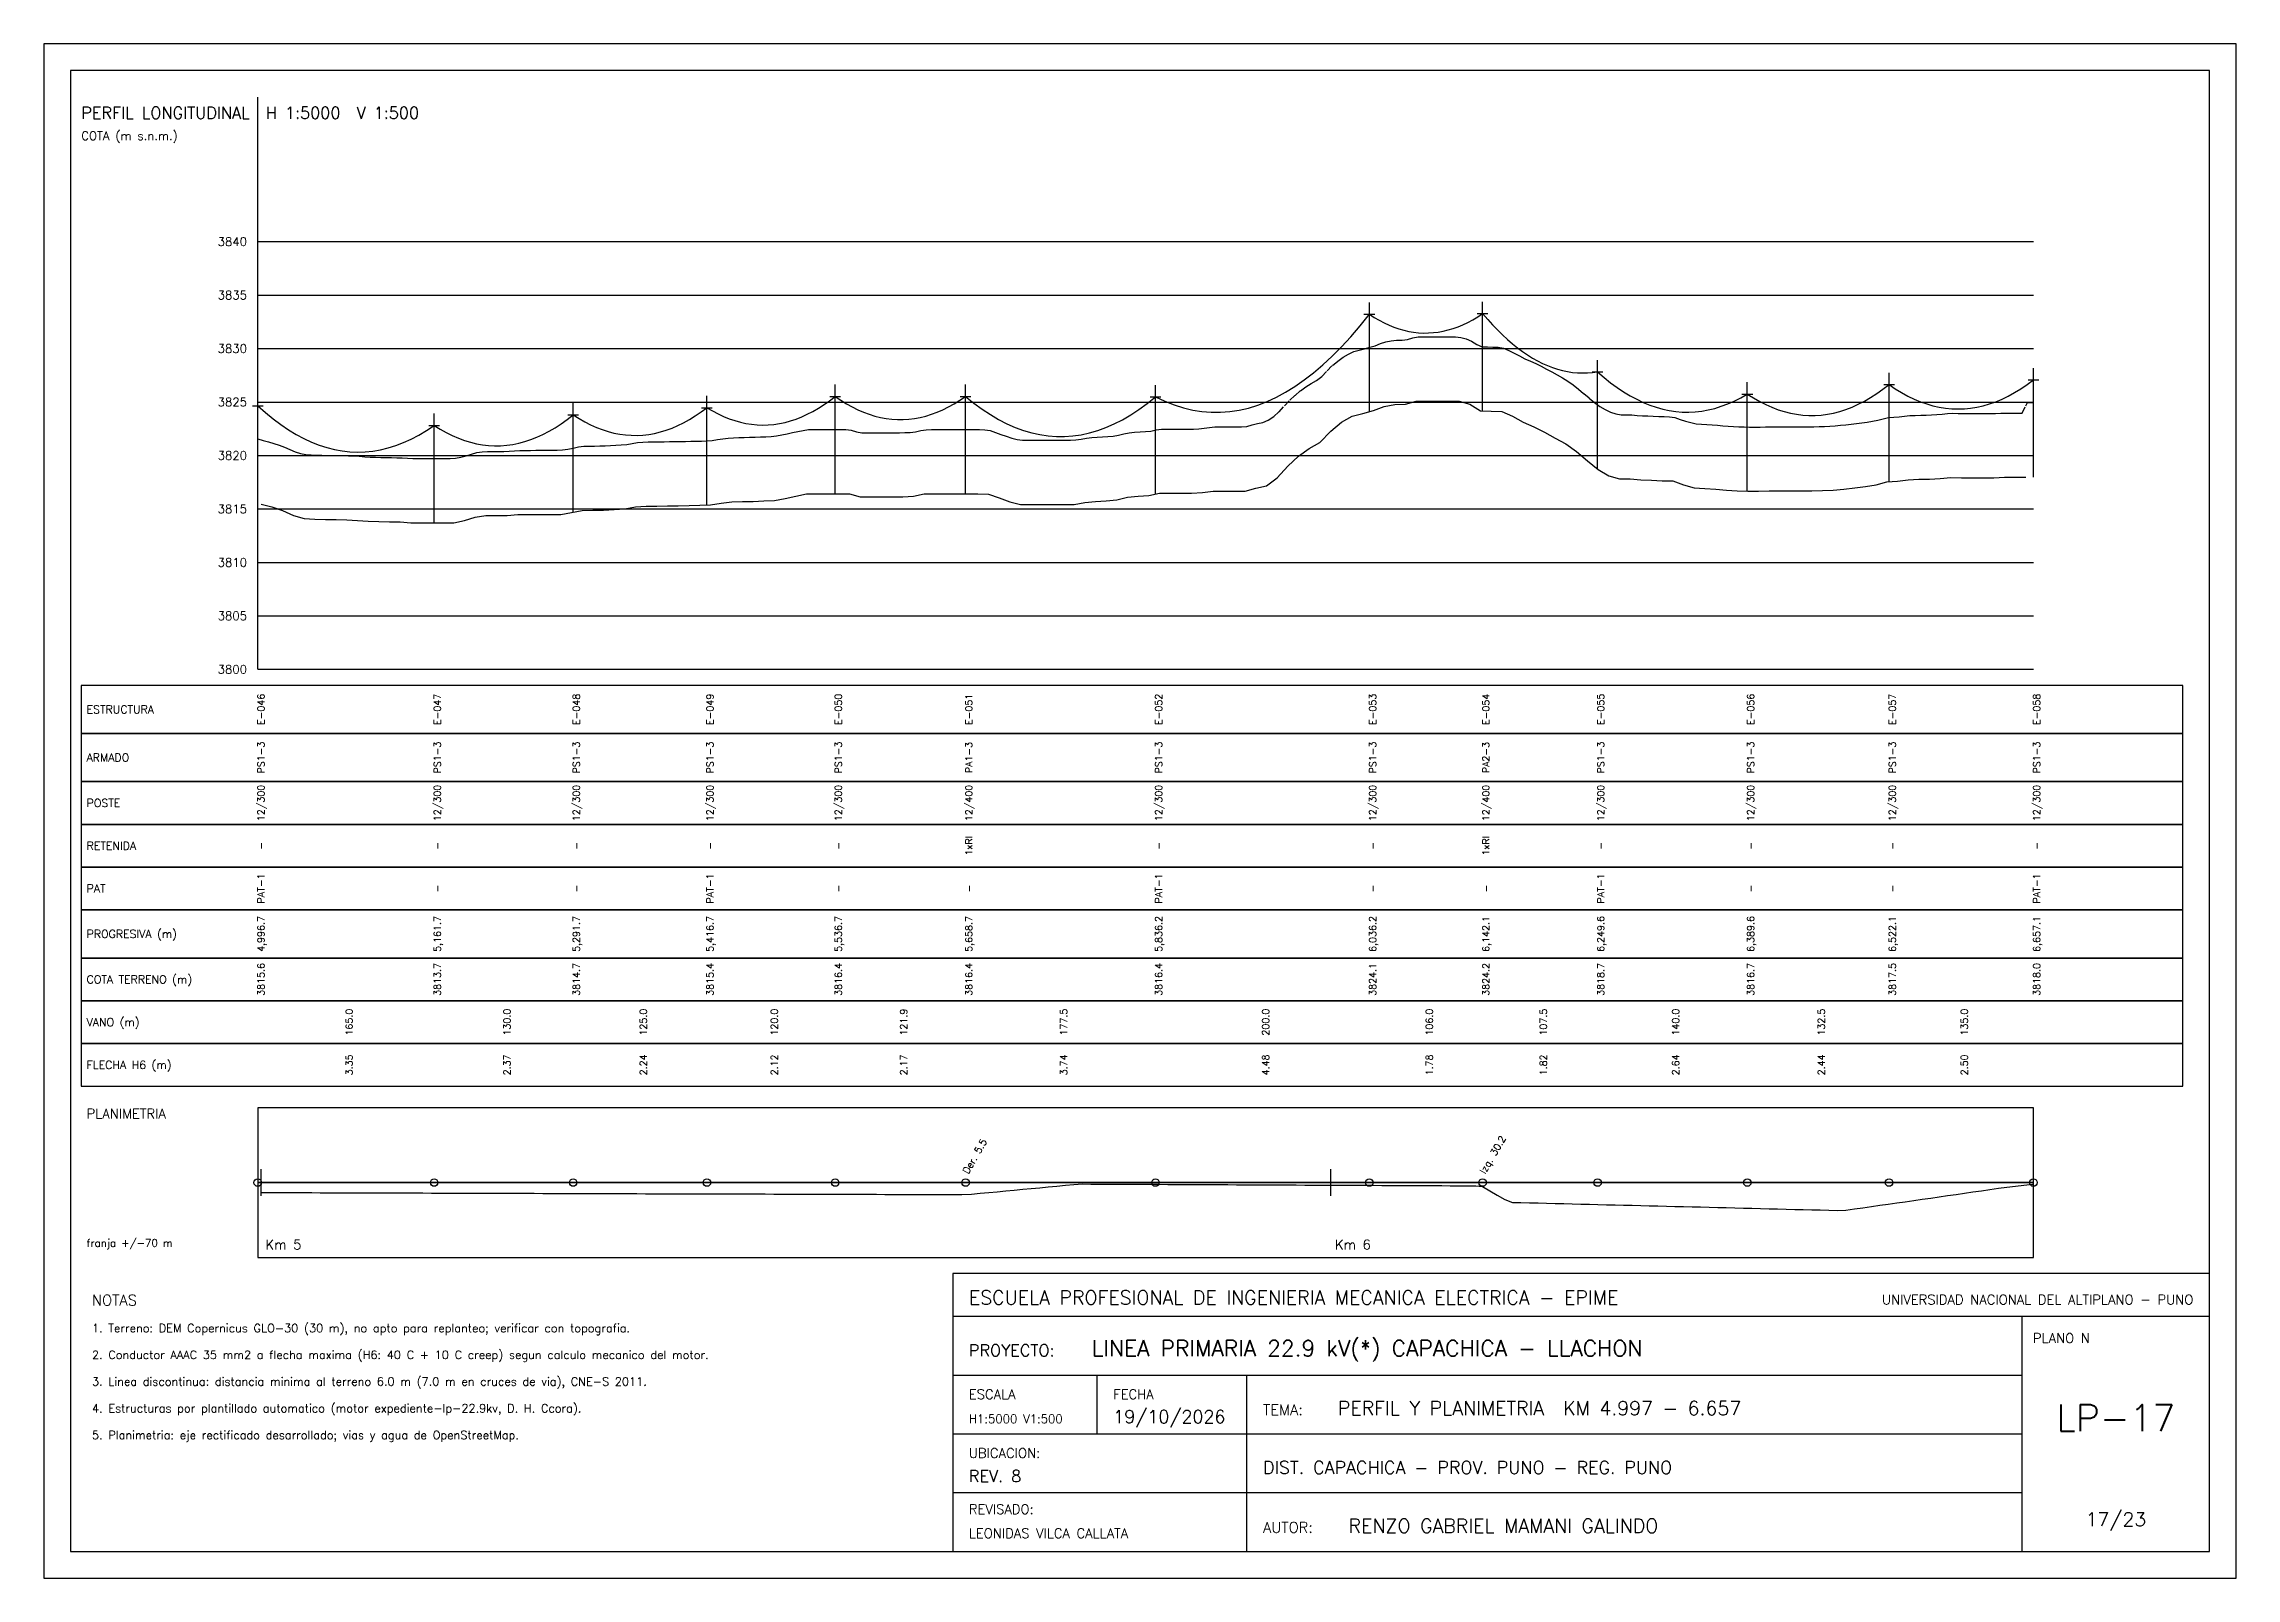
# Paper-space layout 'LP-17' of a CAD drawing. Header units: metres, sheet in millimetres. Extents: x 5 to 415, y 5 to 292.
import ezdxf
from ezdxf.enums import TextEntityAlignment as Align

# ---------------------------------------------------------------- set-up
doc = ezdxf.new("R2010")
doc.units = ezdxf.units.M
doc.linetypes.add('DASHED', pattern=[1.524, 1.27, -0.254])
for name, color, linetype in [('MARCO', 7, 'Continuous'), ('PP_CONDUCTOR', 5, 'Continuous'), ('PP_DIST_SEGURIDAD', 6, 'DASHED'), ('PP_GRILLA', 8, 'Continuous'), ('PP_POSTE', 1, 'Continuous'), ('PP_TABLA', 8, 'Continuous'), ('PP_TERRENO', 34, 'Continuous'), ('PP_TEXTO', 7, 'Continuous'), ('ROTULO', 7, 'Continuous'), ('RP_CONDUCTOR', 5, 'Continuous'), ('RP_POSTE', 1, 'Continuous'), ('VIAS', 8, 'Continuous')]:
    doc.layers.add(name, color=color, linetype=linetype)
doc.styles.add('ROMANS', font='romans.shx')

psp = doc.layouts.new('LP-17')

# ---------------------------------------------------------------- linework, layer by layer
at = {"layer": 'MARCO'}
for points in [[(5, 5), (415, 5), (415, 292), (5, 292)], [(10, 10), (410, 10), (410, 287), (10, 287)]]:
    psp.add_lwpolyline(points, close=True, dxfattribs=at)
at = {"layer": 'PP_CONDUCTOR'}
for points in [[(212.89, 225.96), (214.63, 225.14), (216.37, 224.46), (218.11, 223.91), (219.85, 223.5), (221.59, 223.22), (223.32, 223.08), (225.06, 223.08), (226.8, 223.21), (228.54, 223.47), (230.28, 223.87), (232.02, 224.41), (233.76, 225.08), (235.5, 225.89), (237.24, 226.83), (238.98, 227.91), (240.72, 229.12), (242.46, 230.47), (244.19, 231.95), (245.93, 233.57), (247.67, 235.33), (249.41, 237.22), (251.15, 239.25), (252.89, 241.41)], [(252.89, 241.41), (253.81, 240.82), (254.73, 240.29), (255.65, 239.81), (256.58, 239.38), (257.5, 239.01), (258.42, 238.69), (259.34, 238.43), (260.26, 238.22), (261.18, 238.06), (262.1, 237.96), (263.03, 237.91), (263.95, 237.92), (264.87, 237.98), (265.79, 238.09), (266.71, 238.26), (267.63, 238.48), (268.55, 238.75), (269.48, 239.08), (270.4, 239.47), (271.32, 239.9), (272.24, 240.39), (273.16, 240.94), (274.08, 241.54)], [(274.08, 241.54), (275.02, 240.46), (275.95, 239.44), (276.89, 238.47), (277.82, 237.55), (278.76, 236.7), (279.69, 235.89), (280.63, 235.15), (281.56, 234.45), (282.5, 233.82), (283.43, 233.23), (284.36, 232.7), (285.3, 232.23), (286.23, 231.81), (287.17, 231.45), (288.1, 231.14), (289.04, 230.89), (289.97, 230.69), (290.91, 230.55), (291.84, 230.46), (292.78, 230.43), (293.71, 230.45), (294.65, 230.53), (295.58, 230.66)], [(295.58, 230.66), (296.8, 229.6), (298.02, 228.62), (299.23, 227.73), (300.45, 226.91), (301.67, 226.17), (302.89, 225.51), (304.1, 224.93), (305.32, 224.43), (306.54, 224.01), (307.76, 223.67), (308.97, 223.41), (310.19, 223.23), (311.41, 223.13), (312.63, 223.11), (313.84, 223.17), (315.06, 223.3), (316.28, 223.52), (317.5, 223.82), (318.71, 224.2), (319.93, 224.65), (321.15, 225.19), (322.36, 225.81), (323.58, 226.5)], [(129, 223.94), (130.04, 223.33), (131.09, 222.78), (132.13, 222.29), (133.17, 221.87), (134.22, 221.52), (135.26, 221.22), (136.3, 221), (137.35, 220.83), (138.39, 220.73), (139.43, 220.69), (140.48, 220.72), (141.52, 220.81), (142.57, 220.97), (143.61, 221.19), (144.65, 221.47), (145.7, 221.82), (146.74, 222.23), (147.78, 222.71), (148.83, 223.25), (149.87, 223.85), (150.91, 224.52), (151.96, 225.25), (153, 226.05)], [(153, 226.05), (154.06, 225.32), (155.12, 224.67), (156.18, 224.08), (157.24, 223.56), (158.3, 223.1), (159.36, 222.7), (160.42, 222.38), (161.48, 222.11), (162.54, 221.92), (163.6, 221.79), (164.66, 221.72), (165.73, 221.72), (166.79, 221.79), (167.85, 221.92), (168.91, 222.12), (169.97, 222.38), (171.03, 222.71), (172.09, 223.1), (173.15, 223.56), (174.21, 224.08), (175.27, 224.67), (176.33, 225.33), (177.39, 226.05)], [(177.39, 226.05), (178.93, 224.8), (180.48, 223.67), (182.02, 222.65), (183.56, 221.74), (185.11, 220.94), (186.65, 220.26), (188.19, 219.69), (189.74, 219.24), (191.28, 218.9), (192.82, 218.67), (194.37, 218.55), (195.91, 218.55), (197.46, 218.66), (199, 218.88), (200.54, 219.21), (202.09, 219.66), (203.63, 220.22), (205.17, 220.9), (206.72, 221.68), (208.26, 222.58), (209.8, 223.6), (211.35, 224.72), (212.89, 225.96)], [(323.58, 226.5), (324.73, 225.77), (325.89, 225.11), (327.04, 224.52), (328.19, 224.01), (329.34, 223.57), (330.5, 223.21), (331.65, 222.92), (332.8, 222.7), (333.95, 222.56), (335.1, 222.49), (336.26, 222.49), (337.41, 222.57), (338.56, 222.72), (339.71, 222.94), (340.86, 223.24), (342.02, 223.62), (343.17, 224.06), (344.32, 224.58), (345.47, 225.17), (346.63, 225.84), (347.78, 226.58), (348.93, 227.39), (350.08, 228.28)], [(350.08, 228.28), (351.26, 227.49), (352.43, 226.77), (353.6, 226.12), (354.78, 225.56), (355.95, 225.06), (357.13, 224.65), (358.3, 224.31), (359.47, 224.04), (360.65, 223.85), (361.82, 223.74), (363, 223.7), (364.17, 223.74), (365.34, 223.85), (366.52, 224.04), (367.69, 224.3), (368.86, 224.64), (370.04, 225.06), (371.21, 225.55), (372.39, 226.12), (373.56, 226.76), (374.73, 227.48), (375.91, 228.27), (377.08, 229.14)], [(45, 224.31), (46.43, 223.03), (47.87, 221.86), (49.3, 220.79), (50.74, 219.82), (52.17, 218.95), (53.61, 218.18), (55.04, 217.51), (56.48, 216.95), (57.91, 216.49), (59.35, 216.12), (60.78, 215.86), (62.22, 215.7), (63.65, 215.64), (65.09, 215.69), (66.52, 215.83), (67.96, 216.08), (69.39, 216.42), (70.83, 216.87), (72.26, 217.42), (73.7, 218.07), (75.13, 218.82), (76.57, 219.67), (78, 220.63)], [(78, 220.63), (79.13, 219.93), (80.26, 219.29), (81.39, 218.73), (82.52, 218.25), (83.65, 217.83), (84.78, 217.48), (85.91, 217.21), (87.04, 217.01), (88.17, 216.88), (89.3, 216.82), (90.43, 216.83), (91.57, 216.92), (92.7, 217.08), (93.83, 217.31), (94.96, 217.61), (96.09, 217.98), (97.22, 218.42), (98.35, 218.94), (99.48, 219.52), (100.61, 220.18), (101.74, 220.91), (102.87, 221.71), (104, 222.59)], [(104, 222.59), (105.09, 221.9), (106.17, 221.28), (107.26, 220.73), (108.35, 220.25), (109.43, 219.83), (110.52, 219.48), (111.61, 219.2), (112.7, 218.99), (113.78, 218.85), (114.87, 218.77), (115.96, 218.76), (117.04, 218.82), (118.13, 218.94), (119.22, 219.14), (120.3, 219.4), (121.39, 219.73), (122.48, 220.13), (123.57, 220.6), (124.65, 221.13), (125.74, 221.73), (126.83, 222.4), (127.91, 223.14), (129, 223.94)]]:
    psp.add_lwpolyline(points, dxfattribs=at)
at = {"layer": 'PP_DIST_SEGURIDAD'}
psp.add_lwpolyline([(45, 218.11), (46, 217.81), (47, 217.55), (48, 217.27), (49, 216.94), (50, 216.56), (51, 216.1), (52, 215.69), (53, 215.4), (54, 215.18), (55, 215.12), (56, 215.06), (57, 215.04), (58, 215.02), (59, 215.02), (60, 215.01), (61, 214.99), (62, 214.96), (63, 214.91), (64, 214.85), (65, 214.76), (66, 214.7), (67, 214.66), (68, 214.63), (69, 214.62), (70, 214.6), (71, 214.58), (72, 214.54), (73, 214.47), (74, 214.43), (75, 214.43), (76, 214.43), (77, 214.43), (78, 214.43), (79, 214.43), (80, 214.43), (81, 214.43), (82, 214.5), (83, 214.71), (84, 214.96), (85, 215.27), (86, 215.53), (87, 215.66), (88, 215.75), (89, 215.75), (90, 215.75), (91, 215.75), (92, 215.79), (93, 215.89), (94, 215.96), (95, 215.96), (96, 215.96), (97, 215.98), (98, 215.99), (99, 215.99), (100, 215.99), (101, 215.99), (102, 216.05), (103, 216.21), (104, 216.39), (105, 216.59), (106, 216.73), (107, 216.75), (108, 216.77), (109, 216.79), (110, 216.82), (111, 216.87), (112, 216.92), (113, 216.97), (114, 217.07), (115, 217.26), (116, 217.4), (117, 217.48), (118, 217.53), (119, 217.53), (120, 217.54), (121, 217.58), (122, 217.6), (123, 217.61), (124, 217.62), (125, 217.64), (126, 217.65), (127, 217.67), (128, 217.7), (129, 217.74), (130, 217.82), (131, 217.96), (132, 218.1), (133, 218.23), (134, 218.33), (135, 218.35), (136, 218.38), (137, 218.4), (138, 218.43), (139, 218.47), (140, 218.51), (141, 218.57), (142, 218.67), (143, 218.85), (144, 219.04), (145, 219.27), (146, 219.49), (147, 219.7), (148, 219.85), (149, 219.85), (150, 219.85), (151, 219.85), (152, 219.85), (153, 219.85), (154, 219.85), (155, 219.85), (156, 219.74), (157, 219.45), (158, 219.25), (159, 219.25), (160, 219.25), (161, 219.25), (162, 219.25), (163, 219.25), (164, 219.25), (165, 219.25), (166, 219.27), (167, 219.32), (168, 219.43), (169, 219.66), (170, 219.81), (171, 219.83), (172, 219.85), (173, 219.85), (174, 219.85), (175, 219.85), (176, 219.85), (177, 219.85), (178, 219.85), (179, 219.85), (180, 219.84), (181, 219.81), (182, 219.66), (183, 219.29), (184, 218.93), (185, 218.59), (186, 218.27), (187, 218.02), (188, 217.85), (189, 217.85), (190, 217.85), (191, 217.85), (192, 217.85), (193, 217.85), (194, 217.85), (195, 217.85), (196, 217.85), (197, 217.85), (198, 217.91), (199, 218.08), (200, 218.23), (201, 218.34), (202, 218.43), (203, 218.48), (204, 218.54), (205, 218.63), (206, 218.78), (207, 219.03), (208, 219.24), (209, 219.34), (210, 219.42), (211, 219.46), (212, 219.57), (213, 219.79), (214, 219.93), (215, 219.93), (216, 219.93), (217, 219.93), (218, 219.93), (219, 219.93), (220, 219.95), (221, 220.01), (222, 220.09), (223, 220.24), (224, 220.34), (225, 220.34), (226, 220.34), (227, 220.34), (228, 220.34), (229, 220.34), (230, 220.43), (231, 220.72), (232, 220.98), (233, 221.19), (234, 221.59), (235, 222.32), (236, 223.18), (237, 224.3), (238, 225.34), (239, 226.25), (240, 227.1), (241, 227.83), (242, 228.49), (243, 229.04), (244, 229.77), (245, 230.85), (246, 231.84), (247, 232.67), (248, 233.41), (249, 233.96), (250, 234.42), (251, 234.7), (252, 234.97), (253, 235.24), (254, 235.54), (255, 235.92), (256, 236.23), (257, 236.43), (258, 236.56), (259, 236.56), (260, 236.67), (261, 236.99), (262, 237.19), (263, 237.19), (264, 237.19), (265, 237.19), (266, 237.19), (267, 237.19), (268, 237.19), (269, 237.19), (270, 237.09), (271, 236.81), (272, 236.4), (273, 235.77), (274, 235.34), (275, 235.32), (276, 235.29), (277, 235.26), (278, 235.08), (279, 234.64), (280, 234.16), (281, 233.62), (282, 233.11), (283, 232.66), (284, 232.19), (285, 231.68), (286, 231.16), (287, 230.62), (288, 230.08), (289, 229.54), (290, 228.93), (291, 228.2), (292, 227.43), (293, 226.58), (294, 225.74), (295, 224.93), (296, 224.19), (297, 223.59), (298, 223.1), (299, 222.82), (300, 222.63), (301, 222.62), (302, 222.58), (303, 222.49), (304, 222.42), (305, 222.4), (306, 222.37), (307, 222.31), (308, 222.27), (309, 222.24), (310, 222.11), (311, 221.76), (312, 221.43), (313, 221.14), (314, 220.93), (315, 220.88), (316, 220.82), (317, 220.75), (318, 220.67), (319, 220.57), (320, 220.49), (321, 220.42), (322, 220.37), (323, 220.33), (324, 220.3), (325, 220.3), (326, 220.31), (327, 220.35), (328, 220.37), (329, 220.37), (330, 220.37), (331, 220.37), (332, 220.37), (333, 220.37), (334, 220.37), (335, 220.37), (336, 220.38), (337, 220.41), (338, 220.45), (339, 220.5), (340, 220.56), (341, 220.66), (342, 220.75), (343, 220.86), (344, 220.97), (345, 221.09), (346, 221.23), (347, 221.41), (348, 221.61), (349, 221.88), (350, 222.08), (351, 222.15), (352, 222.23), (353, 222.36), (354, 222.46), (355, 222.51), (356, 222.55), (357, 222.56), (358, 222.6), (359, 222.67), (360, 222.75), (361, 222.85), (362, 222.9), (363, 222.86), (364, 222.84), (365, 222.84), (366, 222.84), (367, 222.84), (368, 222.85), (369, 222.85), (370, 222.86), (371, 222.91), (372, 222.94), (373, 222.94), (374, 222.94), (375, 222.94), (376, 224.94), (377, 224.94)], dxfattribs=at)
at = {"layer": 'PP_GRILLA'}
for p, q in [((45, 175), (45, 282)), ((45, 255), (377.08, 255)), ((45, 245), (377.08, 245)), ((45, 235), (377.08, 235)), ((45, 225), (377.08, 225)), ((45, 215), (377.08, 215)), ((45, 205), (377.08, 205)), ((45, 195), (377.08, 195)), ((45, 185), (377.08, 185)), ((45, 175), (377.08, 175))]:
    psp.add_line(p, q, dxfattribs=at)
at = {"layer": 'PP_POSTE'}
for p, q in [((252.89, 223.21), (252.89, 243.61)), ((274.08, 223.34), (274.08, 243.74)), ((251.89, 241.41), (253.89, 241.41)), ((273.08, 241.54), (275.08, 241.54)), ((294.58, 230.66), (296.58, 230.66)), ((295.58, 212.46), (295.58, 232.86)), ((350.08, 210.08), (350.08, 230.48)), ((377.08, 210.94), (377.08, 231.34)), ((45, 206.11), (45, 226.51)), ((129, 205.74), (129, 226.14)), ((152, 226.05), (154, 226.05)), ((153, 207.85), (153, 228.25)), ((176.39, 226.05), (178.39, 226.05)), ((177.39, 207.85), (177.39, 228.25)), ((211.89, 225.96), (213.89, 225.96)), ((212.89, 207.76), (212.89, 228.16)), ((322.58, 226.5), (324.58, 226.5)), ((323.58, 208.3), (323.58, 228.7)), ((349.08, 228.28), (351.08, 228.28)), ((376.08, 229.14), (378.08, 229.14)), ((44, 224.31), (46, 224.31)), ((78, 202.43), (78, 222.83)), ((103, 222.59), (105, 222.59)), ((104, 204.39), (104, 224.79)), ((128, 223.94), (130, 223.94)), ((77, 220.63), (79, 220.63))]:
    psp.add_line(p, q, dxfattribs=at)
at = {"layer": 'PP_TABLA'}
for points in [[(12, 163), (405, 163), (405, 172), (12, 172)], [(12, 154), (405, 154), (405, 163), (12, 163)], [(12, 146), (405, 146), (405, 154), (12, 154)], [(12, 138), (405, 138), (405, 146), (12, 146)], [(12, 130), (405, 130), (405, 138), (12, 138)], [(12, 121), (405, 121), (405, 130), (12, 130)], [(12, 113), (405, 113), (405, 121), (12, 121)], [(12, 105), (405, 105), (405, 113), (12, 113)], [(12, 97), (405, 97), (405, 105), (12, 105)], [(45, 65), (377.08, 65), (377.08, 93), (45, 93)]]:
    psp.add_lwpolyline(points, close=True, dxfattribs=at)
at = {"layer": 'PP_TERRENO'}
psp.add_lwpolyline([(45.66, 205.89), (47.66, 205.38), (49.66, 204.72), (51.66, 203.79), (53.66, 203.21), (55.66, 203.07), (57.66, 203.03), (59.66, 203.02), (61.66, 202.97), (63.66, 202.87), (65.66, 202.71), (67.66, 202.63), (69.66, 202.61), (71.66, 202.57), (73.66, 202.43), (75.66, 202.43), (77.66, 202.43), (79.66, 202.43), (81.66, 202.43), (83.66, 202.85), (85.66, 203.48), (87.66, 203.75), (89.66, 203.75), (91.66, 203.75), (93.66, 203.95), (95.66, 203.96), (97.66, 203.99), (99.66, 203.99), (101.66, 203.99), (103.66, 204.32), (105.66, 204.73), (107.66, 204.76), (109.66, 204.8), (111.66, 204.9), (113.66, 205.01), (115.66, 205.38), (117.66, 205.53), (119.66, 205.53), (121.66, 205.6), (123.66, 205.61), (125.66, 205.65), (127.66, 205.68), (129.66, 205.77), (131.66, 206.05), (133.66, 206.32), (135.66, 206.37), (137.66, 206.42), (139.66, 206.49), (141.66, 206.61), (143.66, 206.96), (145.66, 207.42), (147.66, 207.85), (149.66, 207.85), (151.66, 207.85), (153.66, 207.85), (155.66, 207.85), (157.66, 207.25), (159.66, 207.25), (161.66, 207.25), (163.66, 207.25), (165.66, 207.25), (167.66, 207.36), (169.66, 207.81), (171.66, 207.85), (173.66, 207.85), (175.66, 207.85), (177.66, 207.85), (179.66, 207.85), (181.66, 207.79), (183.66, 207.05), (185.66, 206.36), (187.66, 205.85), (189.66, 205.85), (191.66, 205.85), (193.66, 205.85), (195.66, 205.85), (197.66, 205.85), (199.66, 206.19), (201.66, 206.41), (203.66, 206.51), (205.66, 206.69), (207.66, 207.2), (209.66, 207.4), (211.66, 207.49), (213.66, 207.93), (215.66, 207.93), (217.66, 207.93), (219.66, 207.93), (221.66, 208.05), (223.66, 208.34), (225.66, 208.34), (227.66, 208.34), (229.66, 208.34), (231.66, 208.9), (233.66, 209.34), (235.66, 210.8), (237.66, 213.03), (239.66, 214.85), (241.66, 216.3), (243.66, 217.4), (245.66, 219.56), (247.66, 221.22), (249.66, 222.33), (251.66, 222.88), (253.66, 223.41), (255.66, 224.17), (257.66, 224.55), (259.66, 224.57), (261.66, 225.19), (263.66, 225.19), (265.66, 225.19), (267.66, 225.19), (269.66, 225.19), (271.66, 224.62), (273.66, 223.35), (275.66, 223.3), (277.66, 223.24), (279.66, 222.34), (281.66, 221.26), (283.66, 220.37), (285.66, 219.34), (287.66, 218.27), (289.66, 217.18), (291.66, 215.72), (293.66, 214.02), (295.66, 212.4), (297.66, 211.2), (299.66, 210.64), (301.66, 210.62), (303.66, 210.43), (305.66, 210.39), (307.66, 210.28), (309.66, 210.23), (311.66, 209.54), (313.66, 208.94), (315.66, 208.85), (317.66, 208.7), (319.66, 208.51), (321.66, 208.38), (323.66, 208.3), (325.66, 208.3), (327.66, 208.37), (329.66, 208.37), (331.66, 208.37), (333.66, 208.37), (335.66, 208.37), (337.66, 208.43), (339.66, 208.53), (341.66, 208.72), (343.66, 208.93), (345.66, 209.17), (347.66, 209.52), (349.66, 210.05), (351.66, 210.19), (353.66, 210.44), (355.66, 210.55), (357.66, 210.57), (359.66, 210.72), (361.66, 210.91), (363.66, 210.84), (365.66, 210.84), (367.66, 210.85), (369.66, 210.85), (371.66, 210.94), (373.66, 210.94), (375.66, 210.94)], dxfattribs=at)
at = {"layer": 'PP_TEXTO'}
for p, q in [((45.66, 76.5), (45.66, 81.5)), ((245.66, 76.5), (245.66, 81.5))]:
    psp.add_line(p, q, dxfattribs=at)
at = {"layer": 'ROTULO'}
for p, q in [((175, 54), (375, 54)), ((175, 54), (410, 54)), ((375, 10), (375, 54)), ((175, 43), (375, 43)), ((202, 32), (202, 43)), ((230, 10), (230, 43)), ((175, 32), (375, 32)), ((175, 21), (375, 21))]:
    psp.add_line(p, q, dxfattribs=at)
psp.add_lwpolyline([(175, 10), (410, 10), (410, 62), (175, 62)], close=True, dxfattribs=at)
at = {"layer": 'RP_CONDUCTOR', "lineweight": 35}
psp.add_line((45, 79), (377.08, 79), dxfattribs=at)
at = {"layer": 'RP_POSTE'}
for centre in [(45, 79), (78, 79), (104, 79), (129, 79), (153, 79), (177.39, 79), (212.89, 79), (252.89, 79), (274.08, 79), (295.58, 79), (323.58, 79), (350.08, 79), (377.08, 79)]:
    psp.add_circle(centre, 0.7, dxfattribs=at)
at = {"layer": 'VIAS'}
psp.add_lwpolyline([(45.5, 77.14), (47.1, 77.13), (48.7, 77.13), (50.3, 77.12), (51.9, 77.12), (53.5, 77.11), (55.1, 77.11), (56.7, 77.1), (58.3, 77.1), (59.9, 77.09), (61.5, 77.09), (63.1, 77.08), (64.7, 77.08), (66.3, 77.08), (67.9, 77.07), (69.5, 77.07), (71.1, 77.06), (72.7, 77.06), (74.3, 77.05), (75.9, 77.05), (77.5, 77.04), (79.1, 77.04), (80.7, 77.03), (82.3, 77.03), (83.9, 77.02), (85.5, 77.02), (87.1, 77.01), (88.7, 77.01), (90.3, 77), (91.9, 77), (93.5, 77), (95.1, 76.99), (96.7, 76.99), (98.3, 76.98), (99.9, 76.98), (101.5, 76.97), (103.1, 76.97), (104.7, 76.96), (106.3, 76.96), (107.9, 76.95), (109.5, 76.95), (111.1, 76.94), (112.7, 76.94), (114.3, 76.93), (115.9, 76.93), (117.5, 76.92), (119.1, 76.92), (120.7, 76.92), (122.3, 76.91), (123.9, 76.91), (125.5, 76.9), (127.1, 76.9), (128.7, 76.89), (130.3, 76.89), (131.9, 76.88), (133.5, 76.88), (135.1, 76.87), (136.7, 76.87), (138.3, 76.86), (139.9, 76.86), (141.5, 76.85), (143.1, 76.85), (144.7, 76.84), (146.3, 76.84), (147.9, 76.83), (149.5, 76.83), (151.1, 76.83), (152.7, 76.82), (154.3, 76.82), (155.9, 76.81), (157.5, 76.81), (159.1, 76.8), (160.7, 76.8), (162.3, 76.79), (163.9, 76.79), (165.5, 76.78), (167.1, 76.78), (168.7, 76.77), (170.3, 76.77), (171.9, 76.76), (173.5, 76.76), (175.1, 76.75), (176.7, 76.75), (178.51, 76.84), (180.11, 76.99), (181.7, 77.14), (183.29, 77.29), (184.89, 77.44), (186.48, 77.59), (188.07, 77.74), (189.66, 77.89), (191.26, 78.04), (192.85, 78.19), (194.44, 78.34), (196.04, 78.49), (197.63, 78.64), (199.22, 78.73), (200.82, 78.72), (202.42, 78.72), (204.02, 78.71), (205.62, 78.7), (207.22, 78.7), (208.82, 78.69), (210.42, 78.68), (212.02, 78.67), (213.62, 78.67), (215.22, 78.66), (216.82, 78.65), (218.42, 78.64), (220.02, 78.64), (221.62, 78.63), (223.22, 78.62), (224.82, 78.61), (226.42, 78.61), (228.02, 78.6), (229.62, 78.59), (231.22, 78.58), (232.82, 78.58), (234.42, 78.57), (236.02, 78.56), (237.62, 78.55), (239.22, 78.55), (240.82, 78.54), (242.42, 78.53), (244.02, 78.52), (245.62, 78.52), (247.22, 78.51), (248.82, 78.5), (250.42, 78.49), (252.02, 78.49), (253.62, 78.48), (255.22, 78.47), (256.82, 78.47), (258.42, 78.46), (260.02, 78.45), (261.62, 78.44), (263.22, 78.44), (264.82, 78.43), (266.42, 78.42), (268.02, 78.41), (269.62, 78.41), (271.22, 78.4), (272.82, 78.39), (274.08, 78.29), (275.45, 77.48), (276.82, 76.67), (278.2, 75.86), (279.65, 75.29), (281.25, 75.25), (282.85, 75.22), (284.45, 75.18), (286.05, 75.14), (287.65, 75.1), (289.25, 75.06), (290.85, 75.02), (292.45, 74.98), (294.05, 74.94), (295.65, 74.9), (297.25, 74.86), (298.85, 74.82), (300.45, 74.78), (302.05, 74.74), (303.64, 74.7), (305.24, 74.66), (306.84, 74.62), (308.44, 74.58), (310.04, 74.54), (311.64, 74.5), (313.24, 74.46), (314.84, 74.43), (316.44, 74.39), (318.04, 74.35), (319.64, 74.31), (321.24, 74.27), (322.84, 74.23), (324.44, 74.19), (326.04, 74.15), (327.64, 74.11), (329.24, 74.07), (330.84, 74.03), (332.44, 73.99), (334.04, 73.95), (335.63, 73.91), (337.23, 73.87), (338.83, 73.83), (340.43, 73.79), (342.03, 73.83), (343.61, 74.06), (345.2, 74.29), (346.78, 74.52), (348.36, 74.74), (349.95, 74.97), (351.53, 75.2), (353.11, 75.42), (354.7, 75.65), (356.28, 75.88), (357.87, 76.11), (359.45, 76.33), (361.03, 76.56), (362.62, 76.79), (364.2, 77.01), (365.78, 77.24), (367.37, 77.47), (368.95, 77.7), (370.54, 77.92), (372.12, 78.14), (373.71, 78.32), (375.3, 78.49), (376.89, 78.67)], dxfattribs=at)

# ---------------------------------------------------------------- texts
at = {"layer": 'PP_GRILLA', "style": 'ROMANS'}
for s, p in [('3840', (43, 255)), ('3835', (43, 245)), ('3830', (43, 235)), ('3825', (43, 225)), ('3820', (43, 215)), ('3815', (43, 205)), ('3810', (43, 195)), ('3805', (43, 185)), ('3800', (43, 175))]:
    psp.add_text(s, height=1.6, dxfattribs=at).set_placement(p, align=Align.MIDDLE_RIGHT)
at = {"layer": 'PP_TEXTO', "style": 'ROMANS'}
for s, height, p in [('PERFIL LONGITUDINAL  H 1:5000  V 1:500', 2.2, (12, 278)), ('COTA (m s.n.m.)', 1.6, (12, 274)), ('PLANIMETRIA', 1.8, (13, 91)), ('franja +/-70 m', 1.4, (13, 67)), ('Km 5', 1.8, (46.46, 66.5)), ('Km 6', 1.8, (246.46, 66.5)), ('NOTAS', 2, (14, 56)), ('1. Terreno: DEM Copernicus GLO-30 (30 m), no apto para replanteo; verificar con topografia.', 1.55, (14, 51)), ('2. Conductor AAAC 35 mm2 a flecha maxima (H6: 40 C + 10 C creep) segun calculo mecanico del motor.', 1.55, (14, 46)), ('3. Linea discontinua: distancia minima al terreno 6.0 m (7.0 m en cruces de via), CNE-S 2011.', 1.55, (14, 41)), ('4. Estructuras por plantillado automatico (motor expediente-lp-22.9kv, D. H. Ccora).', 1.55, (14, 36)), ('5. Planimetria: eje rectificado desarrollado; vias y agua de OpenStreetMap.', 1.55, (14, 31))]:
    psp.add_text(s, height=height, dxfattribs=at).set_placement(p)
for s, p in [('ESTRUCTURA', (13, 167.5)), ('ARMADO', (13, 158.5)), ('POSTE', (13, 150)), ('RETENIDA', (13, 142)), ('PAT', (13, 134)), ('PROGRESIVA (m)', (13, 125.5)), ('COTA TERRENO (m)', (13, 117)), ('VANO (m)', (13, 109)), ('FLECHA H6 (m)', (13, 101))]:
    psp.add_text(s, height=1.5, dxfattribs=at).set_placement(p, align=Align.MIDDLE_LEFT)
for s, p in [('E-046', (45.6, 167.5)), ('E-047', (78.6, 167.5)), ('E-048', (104.6, 167.5)), ('E-049', (129.6, 167.5)), ('E-050', (153.6, 167.5)), ('E-051', (177.99, 167.5)), ('E-052', (213.49, 167.5)), ('E-053', (253.49, 167.5)), ('E-054', (274.68, 167.5)), ('E-055', (296.18, 167.5)), ('E-056', (324.18, 167.5)), ('E-057', (350.68, 167.5)), ('E-058', (377.68, 167.5)), ('PS1-3', (45.6, 158.5)), ('PS1-3', (78.6, 158.5)), ('PS1-3', (104.6, 158.5)), ('PS1-3', (129.6, 158.5)), ('PS1-3', (153.6, 158.5)), ('PA1-3', (177.99, 158.5)), ('PS1-3', (213.49, 158.5)), ('PS1-3', (253.49, 158.5)), ('PA2-3', (274.68, 158.5)), ('PS1-3', (296.18, 158.5)), ('PS1-3', (324.18, 158.5)), ('PS1-3', (350.68, 158.5)), ('PS1-3', (377.68, 158.5)), ('12/300', (45.6, 150)), ('12/300', (78.6, 150)), ('12/300', (104.6, 150)), ('12/300', (129.6, 150)), ('12/300', (153.6, 150)), ('12/400', (177.99, 150)), ('12/300', (213.49, 150)), ('12/300', (253.49, 150)), ('12/400', (274.68, 150)), ('12/300', (296.18, 150)), ('12/300', (324.18, 150)), ('12/300', (350.68, 150)), ('12/300', (377.68, 150)), ('1xRI', (177.99, 142)), ('1xRI', (274.68, 142)), ('-', (45.6, 142)), ('-', (78.6, 142)), ('-', (104.6, 142)), ('-', (129.6, 142)), ('-', (153.6, 142)), ('-', (213.49, 142)), ('-', (253.49, 142)), ('-', (296.18, 142)), ('-', (324.18, 142)), ('-', (350.68, 142)), ('-', (377.68, 142)), ('PAT-1', (45.6, 134)), ('PAT-1', (129.6, 134)), ('PAT-1', (213.49, 134)), ('PAT-1', (296.18, 134)), ('PAT-1', (377.68, 134)), ('-', (78.6, 134)), ('-', (104.6, 134)), ('-', (153.6, 134)), ('-', (177.99, 134)), ('-', (253.49, 134)), ('-', (274.68, 134)), ('-', (324.18, 134)), ('-', (350.68, 134)), ('4,996.7', (45.6, 125.5)), ('5,161.7', (78.6, 125.5)), ('5,291.7', (104.6, 125.5)), ('5,416.7', (129.6, 125.5)), ('5,536.7', (153.6, 125.5)), ('5,658.7', (177.99, 125.5)), ('5,836.2', (213.49, 125.5)), ('6,036.2', (253.49, 125.5)), ('6,142.1', (274.68, 125.5)), ('6,249.6', (296.18, 125.5)), ('6,389.6', (324.18, 125.5)), ('6,522.1', (350.68, 125.5)), ('6,657.1', (377.68, 125.5)), ('3815.6', (45.6, 117)), ('3813.7', (78.6, 117)), ('3814.7', (104.6, 117)), ('3815.4', (129.6, 117)), ('3816.4', (153.6, 117)), ('3816.4', (177.99, 117)), ('3816.4', (213.49, 117)), ('3824.1', (253.49, 117)), ('3824.2', (274.68, 117)), ('3818.7', (296.18, 117)), ('3816.7', (324.18, 117)), ('3817.5', (350.68, 117)), ('3818.0', (377.68, 117)), ('165.0', (62.1, 109)), ('130.0', (91.6, 109)), ('125.0', (117.1, 109)), ('120.0', (141.6, 109)), ('121.9', (165.79, 109)), ('177.5', (195.74, 109)), ('200.0', (233.49, 109)), ('106.0', (264.09, 109)), ('107.5', (285.43, 109)), ('140.0', (310.18, 109)), ('132.5', (337.43, 109)), ('135.0', (364.18, 109)), ('3.35', (62.1, 101)), ('2.37', (91.6, 101)), ('2.24', (117.1, 101)), ('2.12', (141.6, 101)), ('2.17', (165.79, 101)), ('3.74', (195.74, 101)), ('4.48', (233.49, 101)), ('1.78', (264.09, 101)), ('1.82', (285.43, 101)), ('2.64', (310.18, 101)), ('2.44', (337.43, 101)), ('2.50', (364.18, 101))]:
    psp.add_text(s, height=1.3, rotation=90, dxfattribs=at).set_placement(p, align=Align.MIDDLE_CENTER)
for s, p in [('Der. 5.5', (177.89, 80.5)), ('Izq. 30.2', (274.58, 80.5))]:
    psp.add_text(s, height=1.3, rotation=60, dxfattribs=at).set_placement(p)
at = {"layer": 'ROTULO', "style": 'ROMANS'}
for s, height, p in [('ESCUELA PROFESIONAL DE INGENIERIA MECANICA ELECTRICA - EPIME', 2.6, (178, 56.2)), ('LINEA PRIMARIA 22.9 kV(*) CAPACHICA - LLACHON', 3, (201, 46.5)), ('PLANO N', 1.8, (377, 49)), ('PROYECTO:', 2.2, (178, 46.5)), ('ESCALA', 1.8, (178, 38.5)), ('FECHA', 1.8, (205, 38.5)), ('TEMA:', 2, (233, 35.5)), ('PERFIL Y PLANIMETRIA  KM 4.997 - 6.657', 2.6, (247, 35.5)), ('H1:5000 V1:500', 1.6, (178, 34)), ('19/10/2026', 2.4, (205, 34)), ('UBICACION:', 1.8, (178, 27.5)), ('REV. 8', 2.2, (178, 23)), ('DIST. CAPACHICA - PROV. PUNO - REG. PUNO', 2.4, (233, 24.5)), ('REVISADO:', 1.8, (178, 17)), ('LEONIDAS VILCA CALLATA', 1.8, (178, 12.5)), ('AUTOR:', 2, (233, 13.5)), ('RENZO GABRIEL MAMANI GALINDO', 2.6, (249, 13.5))]:
    psp.add_text(s, height=height, dxfattribs=at).set_placement(p)
psp.add_text('UNIVERSIDAD NACIONAL DEL ALTIPLANO - PUNO', height=1.8, dxfattribs=at).set_placement((407, 56.2), align=Align.RIGHT)
for s, height, p in [('LP-17', 5, (392.5, 35)), ('17/23', 2.6, (392.5, 16))]:
    psp.add_text(s, height=height, dxfattribs=at).set_placement(p, align=Align.MIDDLE_CENTER)

doc.saveas('drawing.dxf')
